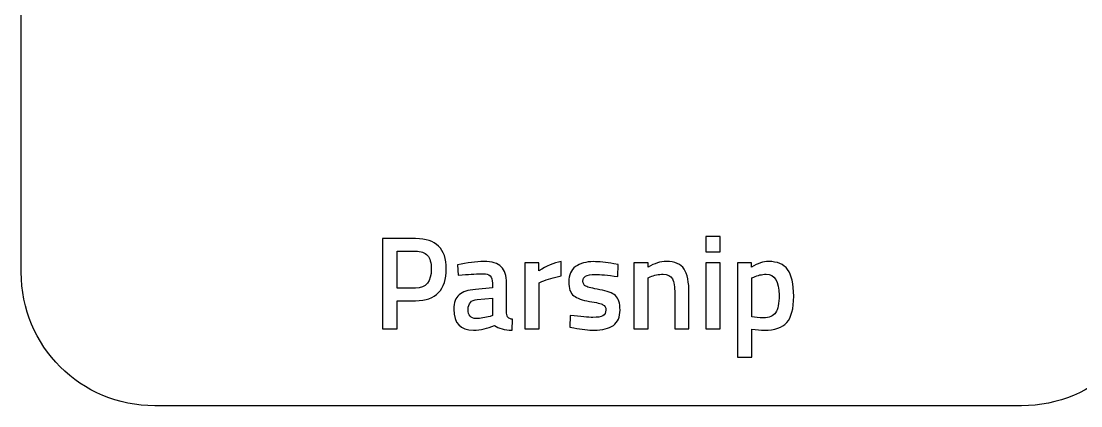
# Model space of a CAD drawing. Extents: x 141 to 566, y 508 to 650.
# Drawn here: x 140.6 to 273.1, y 508.1 to 556.1 of the extents above; entities that cross this region are included whole.
import ezdxf

# ---------------------------------------------------------------- set-up
doc = ezdxf.new("R2010")
doc.units = 0
doc.layers.add('Layer_1', color=7, linetype='CONTINUOUS')

msp = doc.modelspace()

# ---------------------------------------------------------------- linework, layer by layer
at = {"layer": 'Layer_1', "color": 7}
for points in [[(140.642042, 524.75199), (140.642042, 633.092009)], [(185.816554, 528.948935), (185.816554, 517.687223), (187.641754, 517.687223), (187.641754, 521.1882), (189.944487, 521.1882)], [(189.944487, 528.948935), (185.816554, 528.948935)], [(187.641754, 527.371305), (189.928378, 527.371305)], [(189.928378, 522.767302), (187.641754, 522.767302), (187.641754, 527.371305)], [(205.35025, 524.92062), (205.35025, 525.907928), (203.574858, 525.907928), (203.574858, 517.687223), (205.366363, 517.687223), (205.366363, 523.425013), (205.728177, 523.572982)], [(208.145171, 524.29661), (208.145171, 526.0881)], [(215.215954, 524.214524), (215.248212, 525.710137), (214.738444, 525.808273)], [(218.998196, 525.398159), (218.998196, 525.907928), (217.221341, 525.907928), (217.221341, 517.687223), (219.014314, 517.687223), (219.014314, 524.066615), (219.260418, 524.164751)], [(231.937157, 525.398159), (231.937157, 525.907928), (230.161774, 525.907928), (230.161774, 514.151093), (231.954738, 514.151093), (231.954738, 517.653533)], [(195.18863, 525.660367), (195.254563, 524.394743), (195.780441, 524.428418)], [(199.546549, 523.375189), (199.546549, 522.783394), (197.42546, 522.603224)], [(201.321938, 519.626667), (201.321938, 523.375197)], [(231.954738, 519.182779), (231.954738, 524.032877), (232.200842, 524.148588)], [(222.335124, 522.043654), (222.335124, 517.687211), (224.110517, 517.687211), (224.110517, 522.093461)], [(197.639314, 521.3361), (199.546534, 521.517736)], [(199.546534, 521.517736), (199.546534, 519.330728), (199.250637, 519.232592)], [(209.264315, 519.362946), (209.198381, 517.867342), (209.708141, 517.785307)], [(201.995773, 517.505564), (202.045578, 518.870798)], [(265.678186, 508.055859), (157.338173, 508.055859)]]:
    msp.add_lwpolyline(points, dxfattribs=at)
for points in [[(226.199367, 529.196485), (226.199367, 527.305377), (227.990877, 527.305377), (227.990877, 529.196485)], [(198.47721, 526.088089)], [(212.157394, 526.071951)], [(221.267254, 526.088089)], [(226.199367, 525.907874), (226.199367, 517.687169), (227.990877, 517.687169), (227.990877, 525.907899)], [(234.058255, 526.088086)], [(233.746245, 524.494293)]]:
    msp.add_lwpolyline(points, close=True, dxfattribs=at)
for points in [[(193.775051, 525.168179), (193.775051, 527.689335), (192.498523, 528.948935), (189.944487, 528.948935)], [(189.928378, 527.371305), (190.60799, 527.371305), (191.106094, 527.196209), (191.423982, 526.845427)], [(191.423982, 526.845427), (191.741862, 526.494651), (191.900052, 525.935483), (191.900052, 525.168179)], [(198.477198, 526.0881), (197.479698, 526.0881), (196.383433, 525.945376), (195.18863, 525.660367)], [(200.648109, 525.430378), (200.209649, 525.868843), (199.485675, 526.088089), (198.47721, 526.088089)], [(208.145171, 526.0881), (207.213437, 525.912721), (206.281976, 525.523507), (205.35025, 524.92062)], [(212.15738, 526.071943), (211.258525, 526.071943), (210.519102, 525.864447), (209.938136, 525.447921)], [(214.738444, 525.808273), (213.71902, 525.983681), (212.858929, 526.071951), (212.157394, 526.071951)], [(221.267239, 526.0881), (220.55474, 526.0881), (219.798386, 525.858551), (218.998196, 525.398159)], [(223.502604, 525.152049), (223.107993, 525.776859), (222.363408, 526.088089), (221.267254, 526.088089)], [(234.058255, 526.0881), (233.400566, 526.0881), (232.693512, 525.858551), (231.937157, 525.398159)], [(236.443022, 525.08613), (235.93879, 525.754786), (235.143445, 526.088086), (234.058255, 526.088086)], [(157.338173, 508.055859), (148.088517, 508.055859), (140.642042, 515.502334), (140.642042, 524.75199)], [(191.900052, 525.168179), (191.900052, 523.567791), (191.243755, 522.767302), (189.928378, 522.767302)], [(192.805325, 522.207726), (193.452058, 522.887346), (193.775051, 523.874716), (193.775051, 525.168179)], [(195.780441, 524.428418), (196.83275, 524.516094), (197.709763, 524.558784), (198.411299, 524.558784)], [(198.411299, 524.558784), (198.783986, 524.558784), (199.064307, 524.471958), (199.250651, 524.296579)], [(201.321938, 523.375197), (201.321938, 524.317895), (201.097548, 525.002876), (200.648109, 525.430378)], [(209.938136, 525.447921), (209.368137, 525.031379), (209.082671, 524.400846), (209.082671, 523.556804)], [(219.260418, 524.164751), (219.775609, 524.383982), (220.312706, 524.494338), (220.871747, 524.494338)], [(220.871747, 524.494338), (221.463669, 524.494338), (221.852874, 524.30745), (222.039227, 523.93477)], [(224.110517, 522.093461), (224.110517, 523.51846), (223.90818, 524.538204), (223.502604, 525.152049)], [(232.200842, 524.148588), (232.71603, 524.378789), (233.231057, 524.494293), (233.746245, 524.494293)], [(233.74624, 524.494298), (234.831438, 524.494298), (235.373689, 523.622438), (235.373689, 521.87955)], [(237.198881, 521.747753), (237.198881, 523.315253), (236.947249, 524.428441), (236.443022, 525.08613)], [(282.374334, 524.75199), (282.374334, 515.502334), (274.927861, 508.055859), (265.678186, 508.055859)], [(199.250651, 524.296579), (199.447971, 524.121199), (199.546549, 523.813654), (199.546549, 523.375189)], [(205.728177, 523.572982), (206.39683, 523.868939), (207.202473, 524.110258), (208.145171, 524.29661)], [(209.082671, 523.556804), (209.082671, 522.712769), (209.291613, 522.131525), (209.708155, 521.813639)], [(210.858046, 523.622716), (210.858046, 523.918687), (210.968399, 524.131328), (211.187636, 524.262855)], [(211.219863, 522.997231), (210.97872, 523.117817), (210.858046, 523.326759), (210.858046, 523.622716)], [(211.187636, 524.262855), (211.417838, 524.405353), (211.823957, 524.476729), (212.404924, 524.476729)], [(212.404924, 524.476729), (212.985882, 524.476729), (213.922494, 524.389904), (215.215954, 524.214524)], [(222.039227, 523.93477), (222.236518, 523.562074), (222.335124, 522.931541), (222.335124, 522.043654)], [(189.944487, 521.1882), (191.21603, 521.1882), (192.169556, 521.528114), (192.805325, 522.207726)], [(195.370288, 521.927932), (194.931822, 521.555236), (194.712568, 520.953389), (194.712568, 520.120312)], [(197.42546, 522.603224), (196.504693, 522.52649), (195.819701, 522.300623), (195.370288, 521.927932)], [(212.963029, 522.569497), (212.053218, 522.733907), (211.471974, 522.876645), (211.219863, 522.997231)], [(214.920054, 521.829751), (214.536399, 522.169551), (213.883795, 522.416024), (212.963029, 522.569497)], [(235.373689, 521.87955), (235.373689, 520.849171), (235.230936, 520.120043), (234.94595, 519.692542)], [(196.504053, 520.104175), (196.504053, 520.860518), (196.882963, 521.270342), (197.639314, 521.3361)], [(209.708155, 521.813639), (210.124698, 521.495759), (210.775842, 521.259591), (211.663721, 521.106117)], [(211.663721, 521.106117), (212.562573, 520.96362), (213.128359, 520.8275), (213.35855, 520.695967)], [(213.35855, 520.695967), (213.599693, 520.575381), (213.720364, 520.349519), (213.720364, 520.020672)], [(215.495739, 520.020666), (215.495739, 520.886625), (215.30372, 521.48994), (214.920054, 521.829751)], [(236.327298, 518.459182), (236.908256, 519.09495), (237.198881, 520.191218), (237.198881, 521.747753)], [(194.712568, 520.120312), (194.712568, 518.377425), (195.528523, 517.505564), (197.16179, 517.505564)], [(197.507472, 518.968913), (196.838824, 518.968913), (196.504053, 519.34782), (196.504053, 520.104175)], [(199.250637, 519.232592), (198.636792, 519.057184), (198.055548, 518.968913), (197.507472, 518.968913)], [(201.503582, 519.084672), (201.393967, 519.205258), (201.332908, 519.385513), (201.321938, 519.626667)], [(212.107572, 519.100741), (211.526614, 519.100741), (210.579693, 519.187567), (209.264315, 519.362946)], [(213.340969, 519.314615), (213.099826, 519.172118), (212.688536, 519.100741), (212.107572, 519.100741)], [(213.720364, 520.020672), (213.720364, 519.691827), (213.593088, 519.457124), (213.340969, 519.314615)], [(214.656386, 518.11344), (215.215421, 518.519018), (215.495739, 519.154702), (215.495739, 520.020666)], [(234.94595, 519.692542), (234.660949, 519.265043), (234.145925, 519.05094), (233.400543, 519.05094)], [(197.16179, 517.505564), (198.049669, 517.505564), (198.933304, 517.707901), (199.810227, 518.113477)], [(199.810227, 518.113477), (200.325419, 517.707899), (201.053083, 517.505564), (201.995773, 517.505564)], [(202.045578, 518.870798), (201.804435, 518.903708), (201.624168, 518.975056), (201.503582, 519.084672)], [(212.239389, 517.505528), (213.302665, 517.505528), (214.108308, 517.707865), (214.656386, 518.11344)], [(233.400543, 519.05094), (232.874388, 519.05094), (232.393204, 519.095103), (231.954738, 519.182779)], [(233.516262, 517.505564), (234.820684, 517.505564), (235.757299, 517.823408), (236.327298, 518.459182)], [(209.708141, 517.785307), (210.727562, 517.598957), (211.570736, 517.505528), (212.239389, 517.505528)], [(231.954738, 517.653533), (232.54666, 517.554887), (233.066837, 517.505564), (233.516262, 517.505564)]]:
    msp.add_open_spline(points, degree=3, dxfattribs=at)

doc.saveas('drawing.dxf')
